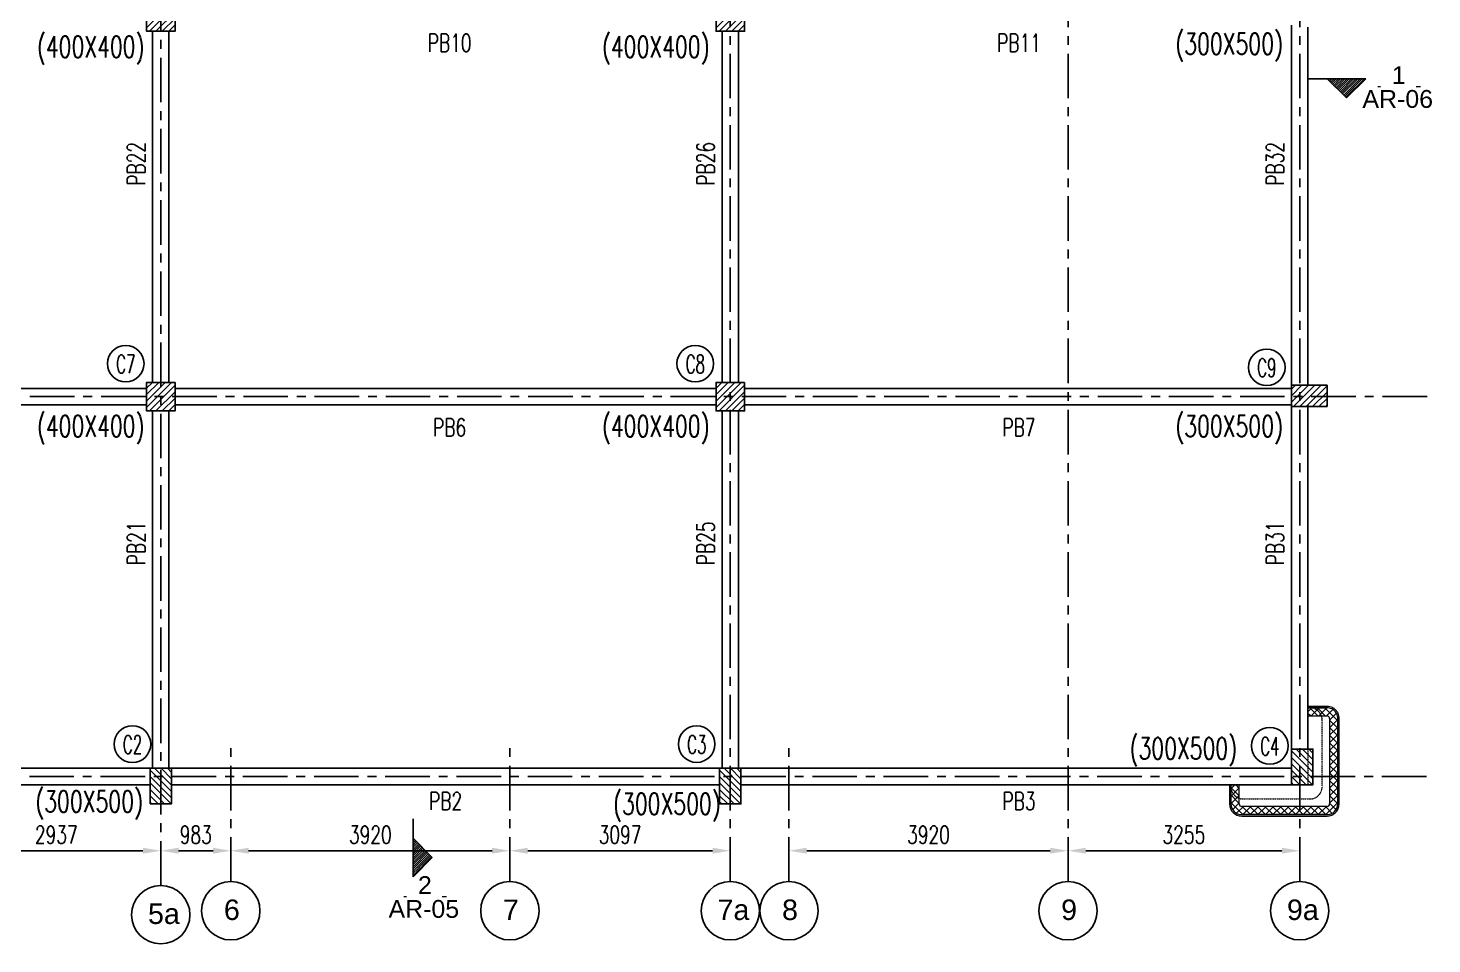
# Model space of a CAD drawing. Header units: millimetres. Extents: x 2659630 to 6742168, y -2425387 to -732288.
# Drawn here: x 3258573 to 3278292, y -1202696 to -1189835 of the extents above; entities that cross this region are included whole.
import ezdxf
from ezdxf.enums import TextEntityAlignment as Align

# ---------------------------------------------------------------- set-up
doc = ezdxf.new("R2010")
doc.units = ezdxf.units.MM
doc.header["$PDMODE"] = 35
doc.header["$PDSIZE"] = -25
doc.linetypes.add('CENTER', pattern=[2, 1.25, -0.25, 0.25, -0.25])
doc.linetypes.add('Overhead', pattern=[3.96875, 2.38125, -1.5875])
for name, color, linetype, lineweight in [('A-ANNO-DIMS', 211, 'Continuous', 9), ('A-FLOR-OVHD', 1, 'Overhead', 18), ('A-GENM', 13, 'Continuous', 18), ('A-PLASTER', 50, 'Continuous', 0), ('A-WALL', 113, 'Continuous', 9), ('A-WALL-PATT', 111, 'Continuous', 0), ('G-ANNO-SYMB', 111, 'Continuous', 9)]:
    doc.layers.add(name, color=color, linetype=linetype, lineweight=lineweight)
for name, color, linetype in [('S-BEAM NO', 3, 'Continuous'), ('S-BEAM OUTER', 4, 'Continuous'), ('S-COLUMN', 1, 'Continuous'), ('S-COLUMN CIRCLE', 9, 'Continuous'), ('S-COLUMN HATCH', 8, 'Continuous'), ('S-COLUMN NO', 2, 'Continuous'), ('S-COLUMN SIZES', 2, 'Continuous'), ('S-DIM-1', 5, 'Continuous'), ('S-GRIDE CIRCLE', 8, 'Continuous'), ('S-GRIDE LINE', 8, 'CENTER'), ('S-GRIDE NO', 1, 'Continuous'), ('S-SECTION MARK', 1, 'Continuous')]:
    doc.layers.add(name, color=color, linetype=linetype)
doc.layers.get('A-ANNO-DIMS').off()
doc.styles.add('Arial', font='arial.ttf', dxfattribs={"height": 123})
doc.styles.add('Arial_1', font='arial.ttf', dxfattribs={"height": 98.353293})
doc.styles.add('ROMANS', font='r.shx', dxfattribs={"width": 0.7})
doc.dimstyles.new('dim100', dxfattribs={"dimtxt": 250, "dimasz": 250, "dimexe": 200, "dimexo": 200, "dimgap": 100, "dimtad": 1, "dimdec": 0, "dimrnd": 1, "dimzin": 0, "dimdsep": 46, "dimtxsty": 'ROMANS', "dimcen": 0, "dimclrd": 5, "dimclre": 5, "dimclrt": 4, "dimadec": 0, "dimazin": 0, "dimtfac": 1, "dimtdec": 0, "dimtix": 1, "dimtofl": 0, "dimtmove": 2, "dimatfit": 3, "dimfxl": 1, "dimtolj": 1, "dimtzin": 0, "dimlwd": -1, "dimlwe": -1, "dimarcsym": 0})
pattern_1 = [(45, (3262142.568, -1276079.196), (15.2387667, -15.2387667), [])]
pattern_2 = [(225, (3351688.682, -1188706.542), (15.2387667, -15.2387667), [])]

# ---------------------------------------------------------------- blocks, each defined once
blk = doc.blocks.new('A$C58691ABB')
at = {"layer": 'A-WALL-PATT'}
h = blk.add_hatch(dxfattribs=at)
h.set_pattern_fill('ANSI37', color=256, scale=600, style=0)
h.set_pattern_definition([(45, (0, 0), (-53.033, 53.033), []), (135, (0, 0), (-53.033, -53.033), [])])
edge = h.paths.add_edge_path()
edge.add_arc((1478, 739), 35, 270, 340.2721, ccw=False)
edge.add_line((1478, 704), (280, 704))
edge.add_arc((280, 739), 34.4, 179.0016, 270.999, ccw=False)
edge.add_line((245, 739), (245, 1009))
edge.add_line((245, 1009), (130, 1009))
edge.add_line((130, 1009), (130, 759))
edge.add_arc((281, 741), 152, 173.1849, 269.6626)
edge.add_line((280, 589), (1478, 589))
edge.add_arc((1480, 737), 148, 269.2941, 363.5102)
edge.add_line((1628, 746), (1628, 1959))
edge.add_arc((1477, 1936), 153, 8.6483, 85.778)
edge.add_line((1488, 2089), (1208, 2089))
edge.add_line((1208, 2089), (1208, 2109))
edge.add_line((1208, 2109), (1208, 1974))
edge.add_line((1208, 1974), (1486, 1973))
edge.add_arc((1478, 1939), 35, 2.7749, 77.2302, ccw=False)
edge.add_line((1513, 1941), (1513, 759))
edge.add_arc((1378, 752), 135, -10.4603, 3.0704, ccw=False)
at = {"layer": 'A-FLOR-OVHD'}
blk.add_lwpolyline([(128, 1009, 0.457418), (298, 809), (1238, 809, 0.414214), (1408, 979), (1408, 1919, 0.414214), (1238, 2089), (1208, 2089), (1208, 1009), (128, 1009)], format="xyb", close=True, dxfattribs=at)
at = {"layer": 'A-GENM'}
for p, q in [((1208, 2089), (1478, 2089)), ((1628, 1939), (1628, 739)), ((128, 759), (128, 1009)), ((1478, 589), (278, 589))]:
    blk.add_line(p, q, dxfattribs=at)
for centre, start, end in [((1478, 1939), 77.1429, 90), ((1478, 1939), 64.2857, 77.1429), ((1478, 1939), 51.4286, 64.2857), ((1478, 1939), 38.5714, 51.4286), ((1478, 1939), 25.7143, 38.5714), ((1478, 1939), 12.8571, 25.7143), ((1478, 1939), 0, 12.8571), ((278, 739), 180, 270), ((1478, 739), 280.0014, 290), ((1478, 739), 290.0007, 300), ((1478, 739), 300.0014, 310), ((1478, 739), 310.0037, 320), ((1478, 739), 320.0031, 330), ((1478, 739), 330.0013, 340), ((1478, 739), 340.0007, 350), ((1478, 739), 350.0014, 360), ((1478, 739), 270, 280)]:
    blk.add_arc(centre, 150, start, end, dxfattribs=at)
at = {"layer": 'A-PLASTER'}
for p, q in [((1208, 2109), (1208, 2089)), ((1478, 2109), (1208, 2109)), ((1648, 739), (1648, 1939)), ((128, 1009), (108, 1009)), ((108, 1009), (108, 739)), ((278, 569), (1478, 569))]:
    blk.add_line(p, q, dxfattribs=at)
for centre, start, end in [((1478, 1939), 64.2857, 90), ((1478, 1939), 51.4286, 64.2857), ((1478, 1939), 38.5714, 51.4286), ((1478, 1939), 25.7143, 38.5714), ((1478, 1939), 12.8571, 25.7143), ((1478, 1939), 0, 12.8571), ((278, 739), 180, 270), ((1478, 739), 270, 360)]:
    blk.add_arc(centre, 170, start, end, dxfattribs=at)
at = {"layer": 'A-WALL'}
for p, q in [((1478, 2089), (1208, 2089)), ((1208, 2089), (1208, 1974)), ((1208, 1974), (1478, 1974)), ((1513, 1939), (1513, 739)), ((1628, 739), (1628, 1939)), ((243, 1009), (128, 1009)), ((128, 1009), (128, 739)), ((243, 739), (243, 1009)), ((1478, 704), (278, 704)), ((278, 589), (1478, 589))]:
    blk.add_line(p, q, dxfattribs=at)
for centre, radius, start, end in [((1478, 1939), 150, 64.2857, 90), ((1478, 1939), 35, 0, 90), ((1478, 1939), 150, 51.4286, 64.2857), ((1478, 1939), 150, 38.5714, 51.4286), ((1478, 1939), 150, 25.7143, 38.5714), ((1478, 1939), 150, 12.8571, 25.7143), ((1478, 1939), 150, 360, 12.8571), ((278, 739), 150, 180, 270), ((278, 739), 35, 180, 270), ((1478, 739), 150, 270, 360), ((1478, 739), 35, 270, 360)]:
    blk.add_arc(centre, radius, start, end, dxfattribs=at)
blk = doc.blocks.new('*D2181')
at = {"layer": 'Defpoints', "color": 0, "ltscale": 1200}
for p in [(3257501, -1201388), (3257501, -1201388), (3260437, -1201388)]:
    blk.add_point(p, dxfattribs=at)
at = {"layer": 'S-DIM-1', "color": 5, "ltscale": 2500}
for p, q in [((3257501, -1201188), (3257501, -1201188)), ((3260437, -1201188), (3260437, -1201188)), ((3260187, -1201388), (3257751, -1201388))]:
    blk.add_line(p, q, dxfattribs=at)
at = {"layer": 'S-DIM-1', "color": 5, "ltscale": 1200}
for points in [[(3257751, -1201346), (3257751, -1201429), (3257501, -1201388)], [(3260187, -1201429), (3260187, -1201346), (3260437, -1201388)]]:
    blk.add_solid(points, dxfattribs=at)
at = {"layer": 'S-DIM-1', "color": 4, "ltscale": 1200, "insert": (3258969, -1201163), "char_height": 250, "attachment_point": 5, "style": 'ROMANS'}
blk.add_mtext('\\A1;2937', dxfattribs=at)
blk = doc.blocks.new('*D2180')
at = {"layer": 'Defpoints', "color": 0, "ltscale": 1200}
for p in [(3261421, -1201388), (3261421, -1201388), (3265341, -1201388)]:
    blk.add_point(p, dxfattribs=at)
at = {"layer": 'S-DIM-1', "color": 5, "ltscale": 2500}
for p, q in [((3261421, -1201188), (3261421, -1201188)), ((3265341, -1201188), (3265341, -1201188)), ((3265091, -1201388), (3261671, -1201388))]:
    blk.add_line(p, q, dxfattribs=at)
at = {"layer": 'S-DIM-1', "color": 5, "ltscale": 1200}
for points in [[(3261671, -1201346), (3261671, -1201429), (3261421, -1201388)], [(3265091, -1201429), (3265091, -1201346), (3265341, -1201388)]]:
    blk.add_solid(points, dxfattribs=at)
at = {"layer": 'S-DIM-1', "color": 4, "ltscale": 1200, "insert": (3263381, -1201163), "char_height": 250, "attachment_point": 5, "style": 'ROMANS'}
blk.add_mtext('\\A1;3920', dxfattribs=at)
blk = doc.blocks.new('*D2179')
at = {"layer": 'Defpoints', "color": 0, "ltscale": 1200}
for p in [(3265341, -1201388), (3265341, -1201388), (3268437, -1201388)]:
    blk.add_point(p, dxfattribs=at)
at = {"layer": 'S-DIM-1', "color": 5, "ltscale": 2500}
for p, q in [((3265341, -1201188), (3265341, -1201188)), ((3268437, -1201188), (3268437, -1201188)), ((3268187, -1201388), (3265591, -1201388))]:
    blk.add_line(p, q, dxfattribs=at)
at = {"layer": 'S-DIM-1', "color": 5, "ltscale": 1200}
for points in [[(3265591, -1201346), (3265591, -1201429), (3265341, -1201388)], [(3268187, -1201429), (3268187, -1201346), (3268437, -1201388)]]:
    blk.add_solid(points, dxfattribs=at)
at = {"layer": 'S-DIM-1', "color": 4, "ltscale": 1200, "insert": (3266889, -1201163), "char_height": 250, "attachment_point": 5, "style": 'ROMANS'}
blk.add_mtext('\\A1;3097', dxfattribs=at)
blk = doc.blocks.new('*D2178')
at = {"layer": 'Defpoints', "color": 0, "ltscale": 1200}
for p in [(3269261, -1201388), (3269261, -1201388), (3273181, -1201388)]:
    blk.add_point(p, dxfattribs=at)
at = {"layer": 'S-DIM-1', "color": 5, "ltscale": 2500}
for p, q in [((3269261, -1201188), (3269261, -1201188)), ((3273181, -1201188), (3273181, -1201188)), ((3272931, -1201388), (3269511, -1201388))]:
    blk.add_line(p, q, dxfattribs=at)
at = {"layer": 'S-DIM-1', "color": 5, "ltscale": 1200}
for points in [[(3269511, -1201346), (3269511, -1201429), (3269261, -1201388)], [(3272931, -1201429), (3272931, -1201346), (3273181, -1201388)]]:
    blk.add_solid(points, dxfattribs=at)
at = {"layer": 'S-DIM-1', "color": 4, "ltscale": 1200, "insert": (3271221, -1201163), "char_height": 250, "attachment_point": 5, "style": 'ROMANS'}
blk.add_mtext('\\A1;3920', dxfattribs=at)
blk = doc.blocks.new('*D2177')
at = {"layer": 'Defpoints', "color": 0, "ltscale": 1200}
for p in [(3273181, -1201388), (3273181, -1201388), (3276436, -1201388)]:
    blk.add_point(p, dxfattribs=at)
at = {"layer": 'S-DIM-1', "color": 5, "ltscale": 2500}
for p, q in [((3273181, -1201188), (3273181, -1201188)), ((3276436, -1201188), (3276436, -1201188)), ((3276186, -1201388), (3273431, -1201388))]:
    blk.add_line(p, q, dxfattribs=at)
at = {"layer": 'S-DIM-1', "color": 5, "ltscale": 1200}
for points in [[(3273431, -1201346), (3273431, -1201429), (3273181, -1201388)], [(3276186, -1201429), (3276186, -1201346), (3276436, -1201388)]]:
    blk.add_solid(points, dxfattribs=at)
at = {"layer": 'S-DIM-1', "color": 4, "ltscale": 1200, "insert": (3274808, -1201163), "char_height": 250, "attachment_point": 5, "style": 'ROMANS'}
blk.add_mtext('\\A1;3255', dxfattribs=at)
blk = doc.blocks.new('*D2186')
at = {"layer": 'Defpoints', "color": 0, "ltscale": 1200}
for p in [(3260437, -1201388), (3261421, -1201388), (3261421, -1201388)]:
    blk.add_point(p, dxfattribs=at)
at = {"layer": 'S-DIM-1', "color": 5, "ltscale": 2500}
for p, q in [((3260437, -1201188), (3260437, -1201188)), ((3261421, -1201188), (3261421, -1201188)), ((3260687, -1201388), (3261171, -1201388))]:
    blk.add_line(p, q, dxfattribs=at)
at = {"layer": 'S-DIM-1', "color": 5, "ltscale": 1200}
for points in [[(3260687, -1201346), (3260687, -1201429), (3260437, -1201388)], [(3261171, -1201429), (3261171, -1201346), (3261421, -1201388)]]:
    blk.add_solid(points, dxfattribs=at)
at = {"layer": 'S-DIM-1', "color": 4, "ltscale": 1200, "insert": (3260929, -1201163), "char_height": 250, "attachment_point": 5, "style": 'ROMANS'}
blk.add_mtext('\\A1;983', dxfattribs=at)

msp = doc.modelspace()

# ---------------------------------------------------------------- hatches: boundary and pattern name
at = {"layer": 'S-COLUMN HATCH', "true_color": 0x939598}
h = msp.add_hatch(dxfattribs=at)
h.set_pattern_fill('ANSI31', color=252, scale=20, angle=180)
h.set_pattern_definition([(225, (-396689.914, -325020.47), (44.9012806, -44.9012806), [])])
h.paths.add_polyline_path([(3260637.089, -1189480.328), (3260237.089, -1189480.328), (3260237.089, -1189880.328), (3260637.089, -1189880.328)])
h = msp.add_hatch(dxfattribs=at)
h.set_pattern_fill('ANSI31', color=252, scale=20, angle=180)
h.set_pattern_definition([(225, (-388689.85, -325020.47), (44.9012806, -44.9012806), [])])
h.paths.add_polyline_path([(3268637.156, -1189480.328), (3268237.156, -1189480.328), (3268237.156, -1189880.328), (3268637.156, -1189880.328)])
h = msp.add_hatch(dxfattribs=at)
h.set_pattern_fill('ANSI31', color=252, scale=20, angle=180)
h.set_pattern_definition([(225, (-396689.914, -330350.47), (44.9012806, -44.9012806), [])])
h.paths.add_polyline_path([(3260637.089, -1194810.328), (3260237.089, -1194810.328), (3260237.089, -1195210.328), (3260637.089, -1195210.328)])
h = msp.add_hatch(dxfattribs=at)
h.set_pattern_fill('ANSI31', color=252, scale=20, angle=180)
h.set_pattern_definition([(225, (-388689.85, -330350.47), (44.9012806, -44.9012806), [])])
h.paths.add_polyline_path([(3268637.156, -1194810.328), (3268237.156, -1194810.328), (3268237.156, -1195210.328), (3268637.156, -1195210.328)])
h = msp.add_hatch(dxfattribs=at)
h.set_pattern_fill('ANSI31', color=252, scale=20, angle=360)
h.set_pattern_definition([(45, (6927137.26, -2069780.876), (-44.9012806, 44.9012806), [])])
h.paths.add_polyline_path([(3276820.536, -1195150.734), (3276320.537, -1195150.734), (3276320.537, -1194850.731), (3276820.536, -1194850.731)])
h = msp.add_hatch(dxfattribs=at)
h.set_pattern_fill('ANSI31', color=252, scale=20, angle=270)
h.set_pattern_definition([(315, (2401690.4, -4850777.05), (44.9012806, 44.9012806), [])])
h.paths.add_polyline_path([(3276320.539, -1200460.328), (3276320.539, -1199960.33), (3276620.542, -1199960.33), (3276620.542, -1200460.328)])
h = msp.add_hatch(dxfattribs=at)
h.set_pattern_fill('ANSI31', color=252, scale=20, angle=270)
h.set_pattern_definition([(315, (2385656.94, -4851047.053), (44.9012806, 44.9012806), [])])
h.paths.add_polyline_path([(3260287.083, -1200730.329), (3260287.083, -1200230.331), (3260587.085, -1200230.331), (3260587.085, -1200730.329)])
h = msp.add_hatch(dxfattribs=at)
h.set_pattern_fill('ANSI31', color=252, scale=20, angle=270)
h.set_pattern_definition([(315, (2393657.01, -4851047.053), (44.9012806, 44.9012806), [])])
h.paths.add_polyline_path([(3268287.15, -1200730.329), (3268287.15, -1200230.331), (3268587.152, -1200230.331), (3268587.152, -1200730.329)])
at = {"layer": 'S-SECTION MARK', "ltscale": 5}
h = msp.add_hatch(dxfattribs=at)
h.set_pattern_fill('ANSI31', color=256, scale=172.406964, angle=180, style=0)
h.set_pattern_definition(pattern_2)
h.paths.add_polyline_path([(3277091.541, -1190812.649), (3277363.407, -1190545.52), (3276819.676, -1190545.52)])
h = msp.add_hatch(dxfattribs=at)
h.set_pattern_fill('ANSI31', color=256, scale=172.406964, angle=180, style=0)
h.set_pattern_definition(pattern_2)
h.paths.add_polyline_path([(3277091.541, -1190812.649), (3277363.407, -1190545.52), (3276819.676, -1190545.52)])
h = msp.add_hatch(dxfattribs=at)
h.set_pattern_fill('ANSI31', color=256, scale=172.406964, angle=180, style=0)
h.set_pattern_definition(pattern_2)
h.paths.add_polyline_path([(3277091.541, -1190812.649), (3277363.407, -1190545.52), (3276819.676, -1190545.52)])

# ---------------------------------------------------------------- linework, layer by layer
at = {"layer": 'G-ANNO-SYMB'}
for p, q in [((3277532.675, -1190653.321), (3278132.675, -1190653.321)), ((3263852.666, -1202028.229), (3264452.666, -1202028.229))]:
    msp.add_line(p, q, dxfattribs=at)
at = {"layer": 'S-BEAM OUTER', "ltscale": 2500}
for p, q in [((3276320.549, -1194850.731), (3276320.549, -1189795.33)), ((3276550.549, -1194850.731), (3276550.549, -1189820.734)), ((3260322.089, -1189880.328), (3260322.089, -1194810.328)), ((3260552.089, -1189880.328), (3260552.089, -1194810.328)), ((3268322.154, -1189880.328), (3268322.154, -1194810.328)), ((3268552.154, -1189880.328), (3268552.154, -1194810.328)), ((3252550.545, -1194895.328), (3260237.089, -1194895.328)), ((3260637.089, -1194895.328), (3268237.156, -1194895.328)), ((3268637.156, -1194895.328), (3276320.537, -1194895.328)), ((3252550.542, -1195125.328), (3260237.089, -1195125.328)), ((3260637.089, -1195125.328), (3268237.156, -1195125.328)), ((3268637.156, -1195125.328), (3276320.542, -1195125.328)), ((3276320.539, -1199960.33), (3276320.539, -1195125.328)), ((3276550.539, -1199960.33), (3276550.539, -1195125.328)), ((3260322.089, -1195210.324), (3260322.089, -1200230.331)), ((3260552.089, -1195210.324), (3260552.089, -1200230.331)), ((3268322.154, -1195210.326), (3268322.154, -1200230.331)), ((3268552.154, -1195210.326), (3268552.154, -1200230.331)), ((3252550.539, -1200230.328), (3260287.083, -1200230.328)), ((3260587.085, -1200230.328), (3268287.15, -1200230.328)), ((3268587.152, -1200230.331), (3276320.539, -1200230.328)), ((3252550.542, -1200460.328), (3260287.083, -1200460.328)), ((3260587.085, -1200460.328), (3268287.15, -1200460.328)), ((3268587.152, -1200460.331), (3276320.539, -1200460.328))]:
    msp.add_line(p, q, dxfattribs=at)
at = {"layer": 'S-COLUMN', "color": 1}
for points in [[(3260637.089, -1189480.328), (3260237.089, -1189480.328), (3260237.089, -1189880.328), (3260637.089, -1189880.328)], [(3268637.156, -1189480.328), (3268237.156, -1189480.328), (3268237.156, -1189880.328), (3268637.156, -1189880.328)], [(3260637.089, -1194810.328), (3260237.089, -1194810.328), (3260237.089, -1195210.328), (3260637.089, -1195210.328)], [(3268637.156, -1194810.328), (3268237.156, -1194810.328), (3268237.156, -1195210.328), (3268637.156, -1195210.328)], [(3276820.536, -1195150.734), (3276320.537, -1195150.734), (3276320.537, -1194850.731), (3276820.536, -1194850.731)], [(3276320.539, -1200460.328), (3276320.539, -1199960.33), (3276620.542, -1199960.33), (3276620.542, -1200460.328)], [(3260287.083, -1200730.329), (3260287.083, -1200230.331), (3260587.085, -1200230.331), (3260587.085, -1200730.329)], [(3268287.15, -1200730.329), (3268287.15, -1200230.331), (3268587.152, -1200230.331), (3268587.152, -1200730.329)]]:
    msp.add_lwpolyline(points, close=True, dxfattribs=at)
at = {"layer": 'S-COLUMN CIRCLE'}
for centre in [(3259944.474, -1194547.553), (3267944.541, -1194547.553), (3275972.487, -1194599.348), (3260039.334, -1199891.15), (3267964.634, -1199890.407), (3276015.322, -1199914.8)]:
    msp.add_circle(centre, 257.143, dxfattribs=at)
at = {"layer": 'S-GRIDE CIRCLE'}
for centre in [(3260437.089, -1202286.561), (3260437.089, -1202286.561), (3260437.089, -1202286.561), (3261420.547, -1202230.889), (3261420.547, -1202230.889), (3261420.547, -1202230.889), (3265340.547, -1202230.889), (3265340.547, -1202230.889), (3265340.547, -1202230.889), (3268437.156, -1202230.889), (3268437.156, -1202230.889), (3268437.156, -1202230.889), (3269260.547, -1202230.889), (3269260.547, -1202230.889), (3269260.547, -1202230.889), (3273180.547, -1202230.889), (3273180.547, -1202230.889), (3273180.547, -1202230.889), (3276435.547, -1202230.889), (3276435.547, -1202230.889), (3276435.547, -1202230.889)]:
    msp.add_circle(centre, 409.836, dxfattribs=at)
at = {"layer": 'S-GRIDE LINE', "ltscale": 500}
for p, q in [((3260437.089, -1201876.725), (3260437.089, -1178980.784)), ((3273180.547, -1201821.053), (3273180.547, -1179191.874)), ((3276435.547, -1201821.053), (3276435.547, -1179191.874)), ((3268437.156, -1201821.053), (3268437.156, -1179381.032)), ((3278223.474, -1195010.328), (3245075.215, -1195010.328)), ((3261420.547, -1201821.053), (3261420.547, -1199821.053)), ((3265340.547, -1201821.053), (3265340.547, -1199821.053)), ((3269260.547, -1201821.053), (3269260.547, -1199821.053)), ((3278216.161, -1200345.328), (3245075.215, -1200345.328))]:
    msp.add_line(p, q, dxfattribs=at)
at = {"layer": 'S-SECTION MARK'}
for p, q in [((3276550.549, -1190545.52), (3277363.407, -1190545.52)), ((3276550.549, -1190545.52), (3277363.407, -1190545.52)), ((3276550.549, -1190545.52), (3277363.407, -1190545.52)), ((3276819.676, -1190545.52), (3277091.541, -1190812.649)), ((3276819.676, -1190545.52), (3277091.541, -1190812.649)), ((3276819.676, -1190545.52), (3277091.541, -1190812.649)), ((3277363.407, -1190545.52), (3277091.541, -1190812.649)), ((3263981.546, -1201210.19), (3264248.675, -1201482.055)), ((3263981.546, -1201210.19), (3264248.675, -1201482.055)), ((3263981.546, -1201210.19), (3264248.675, -1201482.055))]:
    msp.add_line(p, q, dxfattribs=at)

# ---------------------------------------------------------------- block references
at = {"layer": 'A-ANNO-DIMS'}
msp.add_blockref('A$C58691ABB', (3275342.105, -1201469.431), dxfattribs=at)

# ---------------------------------------------------------------- texts
at = {"layer": 'S-BEAM NO', "style": 'ROMANS', "width": 0.7}
for s, p in [('PB10', (3264494.507, -1190042.434, 0)), ('PB11', (3272492.847, -1190042.435, 0)), ('PB6', (3264494.503, -1195442.546, 0)), ('PB7', (3272492.847, -1195442.547, 0)), ('PB2', (3264438.636, -1200690.495, 0)), ('PB3', (3272492.847, -1200690.496, 0))]:
    msp.add_text(s, height=250, dxfattribs=at).set_placement(p, align=Align.MIDDLE_CENTER)
for s, p in [('PB22', (3260091.052, -1191741.808, 0)), ('PB26', (3268091.117, -1191741.808, 0)), ('PB32', (3276089.502, -1191741.808, 0)), ('PB21', (3260091.056, -1197071.806, 0)), ('PB25', (3268091.122, -1197071.806, 0)), ('PB31', (3276089.507, -1197071.806, 0))]:
    msp.add_text(s, height=250, rotation=90, dxfattribs=at).set_placement(p, align=Align.MIDDLE_CENTER)
at = {"layer": 'S-COLUMN NO', "style": 'ROMANS', "width": 0.6}
for s, p in [('C7', (3259945.843, -1194553.084, 0)), ('C8', (3267945.91, -1194553.084, 0)), ('C9', (3275973.855, -1194604.878, 0)), ('C2', (3260040.702, -1199896.681, 0)), ('C3', (3267966.003, -1199895.938, 0)), ('C4', (3276016.69, -1199920.331, 0))]:
    msp.add_text(s, height=257.1429, dxfattribs=at).set_placement(p, align=Align.MIDDLE_CENTER)
at = {"layer": 'S-COLUMN SIZES', "lineweight": -2, "style": 'ROMANS', "width": 0.7}
for s, p in [('(300X500)', (3275443.941, -1190056.087, 0)), ('(400X400)', (3259452.581, -1190096.869, 0)), ('(400X400)', (3267389.508, -1190096.869, 0)), ('(400X400)', (3259452.581, -1195426.867, 0)), ('(400X400)', (3267389.508, -1195426.867, 0)), ('(300X500)', (3275443.941, -1195426.084, 0)), ('(300X500)', (3274800.587, -1199949.861, 0)), ('(300X500)', (3259430.464, -1200696.932, 0)), ('(300X500)', (3267546.9, -1200728.477, 0))]:
    msp.add_text(s, height=300, dxfattribs=at).set_placement(p, align=Align.MIDDLE_CENTER)
at = {"layer": 'S-GRIDE NO', "style": 'Arial'}
for s, height, p in [('6', 287.919, (3261323.866, -1202360.727)), ('7', 287.919, (3265243.866, -1202360.727)), ('7a', 287.9195, (3268257.484, -1202360.727)), ('8', 287.919, (3269163.866, -1202360.727)), ('9', 287.919, (3273083.866, -1202360.727)), ('9a', 287.9195, (3276255.875, -1202360.727)), ('5a', 287.9195, (3260257.418, -1202416.399))]:
    msp.add_text(s, height=height, dxfattribs=at).set_placement(p)

# ---------------------------------------------------------------- dimensions: what is measured, and where the dimension line sits
at = {"layer": 'S-DIM-1', "ltscale": 2500}
for base, p1, p2, picture, middle in [((3257500.539, -1201387.755), (3260437.082, -1201387.755), (3257500.539, -1201387.755), '*D2181', (3258968.81, -1201162.755)), ((3261420.539, -1201387.754), (3260437.089, -1201387.756), (3261420.539, -1201387.755), '*D2186', (3260928.814, -1201162.754)), ((3261420.539, -1201387.755), (3265340.539, -1201387.755), (3261420.539, -1201387.755), '*D2180', (3263380.539, -1201162.755)), ((3265340.539, -1201387.755), (3268437.148, -1201387.755), (3265340.539, -1201387.755), '*D2179', (3266888.844, -1201162.755)), ((3269260.539, -1201387.755), (3273180.539, -1201387.755), (3269260.539, -1201387.755), '*D2178', (3271220.539, -1201162.755)), ((3273180.539, -1201387.755), (3276435.539, -1201387.755), (3273180.539, -1201387.755), '*D2177', (3274808.039, -1201162.755))]:
    dim = msp.add_linear_dim(base=base, p1=p1, p2=p2, dimstyle='dim100', dxfattribs=at)
    dim.commit()
    dim.dimension.update_dxf_attribs({"geometry": picture, "text_midpoint": middle})

# ---------------------------------------------------------------- next in the draw order: texts
at = {"layer": 'G-ANNO-SYMB', "char_height": 250.389, "width": 232.16303, "attachment_point": 2, "line_spacing_factor": 0.938532, "style": 'Arial_1', "bg_fill": 2}
for s, insert in [('1', (3277826.846, -1190370.387)), ('2', (3264146.836, -1201745.296))]:
    msp.add_mtext(s, dxfattribs=dict(at, insert=insert))

# ---------------------------------------------------------------- next in the draw order: hatches: boundary and pattern name
at = {"layer": 'S-SECTION MARK', "ltscale": 5}
h = msp.add_hatch(dxfattribs=at)
h.set_pattern_fill('ANSI31', color=256, scale=172.406964, angle=90, style=0)
h.set_pattern_definition(pattern_1)
h.paths.add_polyline_path([(3264248.675, -1201482.055), (3263981.546, -1201753.921), (3263981.546, -1201210.19)])
h = msp.add_hatch(dxfattribs=at)
h.set_pattern_fill('ANSI31', color=256, scale=172.406964, angle=90, style=0)
h.set_pattern_definition(pattern_1)
h.paths.add_polyline_path([(3264248.675, -1201482.055), (3263981.546, -1201753.921), (3263981.546, -1201210.19)])
h = msp.add_hatch(dxfattribs=at)
h.set_pattern_fill('ANSI31', color=256, scale=172.406964, angle=90, style=0)
h.set_pattern_definition(pattern_1)
h.paths.add_polyline_path([(3264248.675, -1201482.055), (3263981.546, -1201753.921), (3263981.546, -1201210.19)])

# ---------------------------------------------------------------- next in the draw order: linework, layer by layer
at = {"layer": 'S-SECTION MARK'}
for p, q in [((3263981.546, -1200941.063), (3263981.546, -1201753.921)), ((3263981.546, -1200941.063), (3263981.546, -1201753.921)), ((3263981.546, -1200941.063), (3263981.546, -1201753.921)), ((3263981.546, -1201753.921), (3264248.675, -1201482.055))]:
    msp.add_line(p, q, dxfattribs=at)

# ---------------------------------------------------------------- next in the draw order: texts
at = {"layer": 'G-ANNO-SYMB', "char_height": 250.3892, "width": 232.16303, "attachment_point": 2, "line_spacing_factor": 0.938532, "style": 'Arial_1', "bg_fill": 2}
for s, insert in [('AR-06', (3277812.102, -1190704.61)), ('AR-05', (3264132.092, -1202079.519))]:
    msp.add_mtext(s, dxfattribs=dict(at, insert=insert))

doc.saveas('drawing.dxf')
